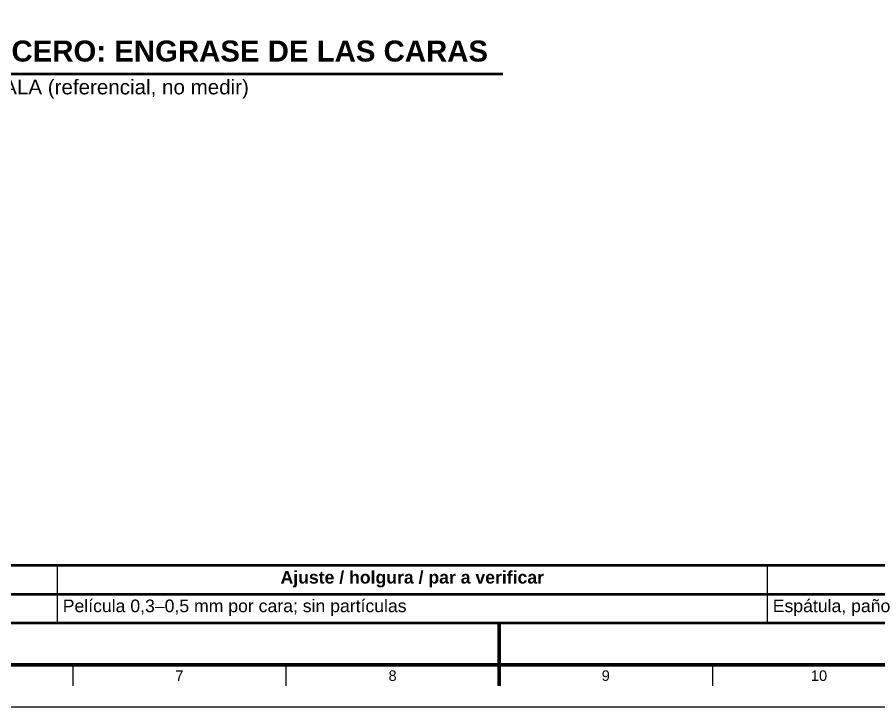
# Model space of a CAD drawing. Header units: millimetres. Extents: x 0 to 841, y 0 to 594.
# Drawn here: x 310.9 to 515.7, y 0 to 164 of the extents above; entities that cross this region are included whole.
import ezdxf
from ezdxf.enums import TextEntityAlignment as Align

# ---------------------------------------------------------------- set-up
doc = ezdxf.new("R2010")
doc.units = ezdxf.units.MM
for name, color, linetype, lineweight in [('FINA', 7, 'CONTINUOUS', 25), ('MARCO', 7, 'CONTINUOUS', 70), ('TXT', 7, 'CONTINUOUS', 25), ('VIS', 7, 'CONTINUOUS', 50)]:
    doc.layers.add(name, color=color, linetype=linetype, lineweight=lineweight)
doc.styles.add('STD', font='LiberationSans-Regular.ttf')
doc.styles.add('STDB', font='LiberationSans-Bold.ttf')

msp = doc.modelspace()

# ---------------------------------------------------------------- linework, layer by layer
at = {"layer": 'FINA'}
for p, q in [((320.43, 33.6), (320.43, 20)), ((489.24, 33.6), (489.24, 20)), ((25, 26.8), (646, 26.8)), ((324.12, 10), (324.12, 5)), ((374.81, 10), (374.81, 5)), ((425.5, 10), (425.5, 5)), ((476.19, 10), (476.19, 5))]:
    msp.add_line(p, q, dxfattribs=at)
msp.add_lwpolyline([(0, 0), (841, 0), (841, 594), (0, 594)], close=True, dxfattribs=at)
at = {"layer": 'MARCO'}
msp.add_line((425.5, 5), (425.5, 20), dxfattribs=at)
msp.add_lwpolyline([(20, 10), (831, 10), (831, 584), (20, 584)], close=True, dxfattribs=at)
at = {"layer": 'VIS'}
for p, q in [((227.6, 150.54), (426.4, 150.54)), ((25, 20), (646, 20))]:
    msp.add_line(p, q, dxfattribs=at)
msp.add_lwpolyline([(25, 26.8), (646, 26.8), (646, 33.6), (25, 33.6)], close=True, dxfattribs=at)

# ---------------------------------------------------------------- texts
at = {"layer": 'TXT', "style": 'STDB'}
msp.add_text('4. INTERFAZ ACERO–ACERO: ENGRASE DE LAS CARAS', height=5, dxfattribs=at).set_placement((327, 151.94), align=Align.BOTTOM_CENTER)
at = {"layer": 'TXT', "style": 'STD'}
msp.add_text('SIN ESCALA (referencial, no medir)', height=3.5, dxfattribs=at).set_placement((327, 149.14), align=Align.TOP_CENTER)
at = {"layer": 'TXT'}
for s, height, style, p in [('Ajuste / holgura / par a verificar', 3, 'STDB', (404.83, 30.8)), ('7', 2.5, 'STD', (349.47, 7.4)), ('8', 2.5, 'STD', (400.16, 7.4)), ('9', 2.5, 'STD', (450.84, 7.4)), ('10', 2.5, 'STD', (501.53, 7.4))]:
    msp.add_text(s, height=height, dxfattribs=dict(at, style=style)).set_placement(p, align=Align.MIDDLE_CENTER)
at = {"layer": 'TXT', "style": 'STD'}
for s, p in [('Película 0,3–0,5 mm por cara; sin partículas', (321.73, 24)), ('Espátula, paño', (490.54, 24))]:
    msp.add_text(s, height=3, dxfattribs=at).set_placement(p, align=Align.MIDDLE_LEFT)

doc.saveas('drawing.dxf')
